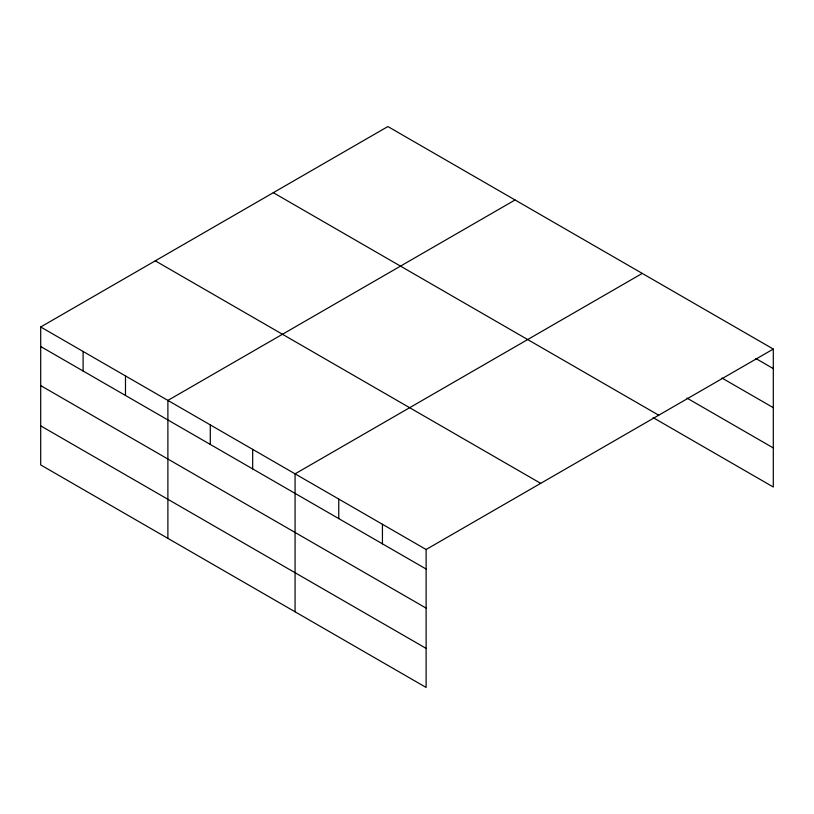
<?xml version="1.0" encoding="UTF-8"?>
<svg xmlns="http://www.w3.org/2000/svg" width="814" height="814" viewBox="0 0 814 814"><rect width="100%" height="100%" fill="white"/><g stroke="black" fill="none" stroke-linecap="round" stroke-linejoin="round"><path stroke-width="1.22" d="M426.119 608.119L426.119 549.501L40.7 326.984L40.7 464.936L426.119 687.454L426.119 608.119L40.7 385.602M653.174 417.663L773.3 487.016L773.3 349.064L387.881 126.546L40.7 326.984M515.069 199.969L167.888 400.417L167.888 538.369M642.256 273.402L295.075 473.85L295.075 611.802M426.119 549.501L773.3 349.064M755.83 358.516L773.3 368.6M721.977 378.042L773.3 407.672M687.026 398.127L773.3 447.934M273.311 192.684L658.73 415.211M155.27 260.836L540.689 483.353M40.7 346.52L426.119 569.047M40.7 425.864L426.119 648.382M382.438 524.287L382.438 543.823M338.756 499.063L338.756 518.61M252.676 449.369L252.676 468.905M210.287 424.898L210.287 444.434M125.488 375.936L125.488 395.482M83.099 351.465L83.099 371.001"/></g></svg>
